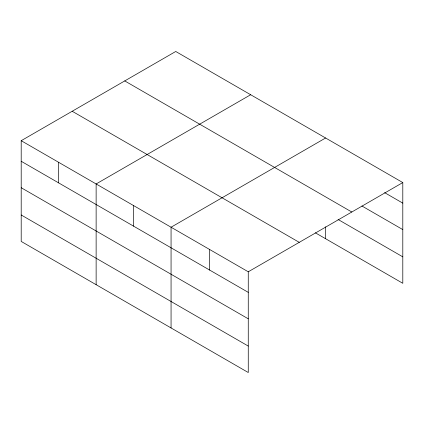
<?xml version="1.0" encoding="UTF-8"?>
<svg xmlns="http://www.w3.org/2000/svg" width="424" height="424" viewBox="0 0 424 424"><rect width="100%" height="100%" fill="white"/><g stroke="black" fill="none" stroke-linecap="round" stroke-linejoin="round"><path stroke-width="0.64" d="M21.2 140.699L248.263 271.789L248.263 372.521L21.2 241.431L21.2 140.699L175.737 51.479L402.8 182.569L402.8 283.301L315.382 232.829M250.669 94.738L96.131 183.958L96.131 284.69M325.6 137.996L171.063 227.222L171.063 327.953M248.263 271.789L402.8 182.569M384.637 192.65L402.8 203.138M361.926 205.995L402.8 229.591M124.741 80.92L351.803 212.011M338.087 219.484L402.8 256.849M72.197 111.258L299.259 242.348M21.2 161.268L248.263 292.359M21.2 187.721L248.263 318.811M21.2 214.979L248.263 346.069M325.6 226.824L325.6 238.728M209.663 249.508L209.663 270.072M133.597 205.592L133.597 226.156M58.666 162.328L58.666 182.898"/></g></svg>
